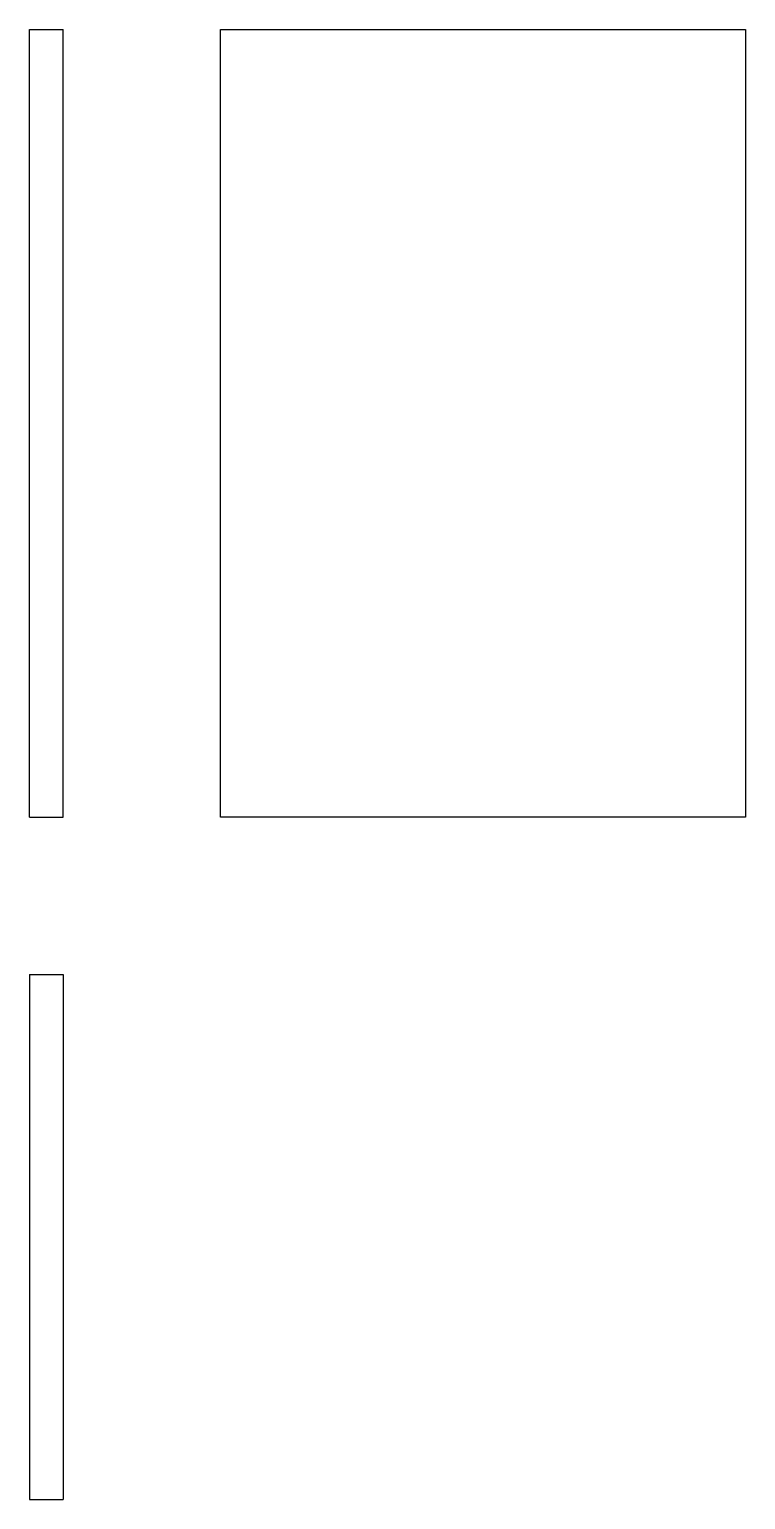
# Model space of a CAD drawing. Extents: x 0 to 0.68, y 0 to 1.4.
import ezdxf

# ---------------------------------------------------------------- set-up
doc = ezdxf.new("R2010")
doc.units = 0
doc.linetypes.add('HIDDEN', pattern=[0.037501, 0.025013, -0.012488])
for name, color, linetype in [('FRONT', 7, 'CONTINUOUS'), ('LEFT', 7, 'CONTINUOUS'), ('LEFT_HID', 7, 'HIDDEN'), ('TOP', 7, 'CONTINUOUS')]:
    doc.layers.add(name, color=color, linetype=linetype)

msp = doc.modelspace()

# ---------------------------------------------------------------- linework, layer by layer
at = {"layer": 'FRONT'}
for p, q in [((0, 1.4), (0.032143, 1.4)), ((0, 1.376786), (0, 1.4)), ((0.032143, 0.65), (0.032143, 1.4)), ((0, 1.344643), (0, 1.376786)), ((0, 1.219643), (0, 1.344643)), ((0, 1.207143), (0, 1.219643)), ((0, 1.082143), (0, 1.207143)), ((0, 1.069643), (0, 1.082143)), ((0, 0.944643), (0, 1.069643)), ((0, 0.932143), (0, 0.944643)), ((0, 0.807143), (0, 0.932143)), ((0, 0.775), (0, 0.807143)), ((0, 0.65), (0, 0.775)), ((0, 0.65), (0.032143, 0.65))]:
    msp.add_line(p, q, dxfattribs=at)
at = {"layer": 'LEFT'}
for p, q in [((0.182143, 1.376786), (0.182143, 1.4)), ((0.182143, 1.4), (0.682143, 1.4)), ((0.682143, 1.4), (0.682143, 1.376786)), ((0.182143, 1.344643), (0.182143, 1.376786)), ((0.682143, 1.376786), (0.682143, 1.344643)), ((0.182143, 1.219643), (0.182143, 1.344643)), ((0.682143, 1.344643), (0.682143, 1.219643)), ((0.182143, 1.207143), (0.182143, 1.219643)), ((0.682143, 1.219643), (0.682143, 1.207143)), ((0.182143, 1.082143), (0.182143, 1.207143)), ((0.682143, 1.207143), (0.682143, 1.082143)), ((0.182143, 1.069643), (0.182143, 1.082143)), ((0.682143, 1.082143), (0.682143, 1.069643)), ((0.182143, 0.944643), (0.182143, 1.069643)), ((0.682143, 1.069643), (0.682143, 0.944643)), ((0.182143, 0.932143), (0.182143, 0.944643)), ((0.682143, 0.944643), (0.682143, 0.932143)), ((0.182143, 0.807143), (0.182143, 0.932143)), ((0.682143, 0.932143), (0.682143, 0.807143)), ((0.182143, 0.775), (0.182143, 0.807143)), ((0.682143, 0.807143), (0.682143, 0.775)), ((0.182143, 0.65), (0.182143, 0.775)), ((0.682143, 0.775), (0.682143, 0.65)), ((0.682143, 0.65), (0.182143, 0.65))]:
    msp.add_line(p, q, dxfattribs=at)
at = {"layer": 'LEFT_HID', "linetype": 'HIDDEN'}
for p, q in [((0.182143, 0.65), (0.182143, 1.4)), ((0.682143, 1.4), (0.682143, 0.65))]:
    msp.add_line(p, q, dxfattribs=at)
at = {"layer": 'TOP'}
for p, q in [((0, 0.5), (0.032143, 0.5)), ((0, 0.5), (0, 0)), ((0.032143, 0.5), (0.032143, 0)), ((0, 0), (0.032143, 0))]:
    msp.add_line(p, q, dxfattribs=at)

doc.saveas('drawing.dxf')
